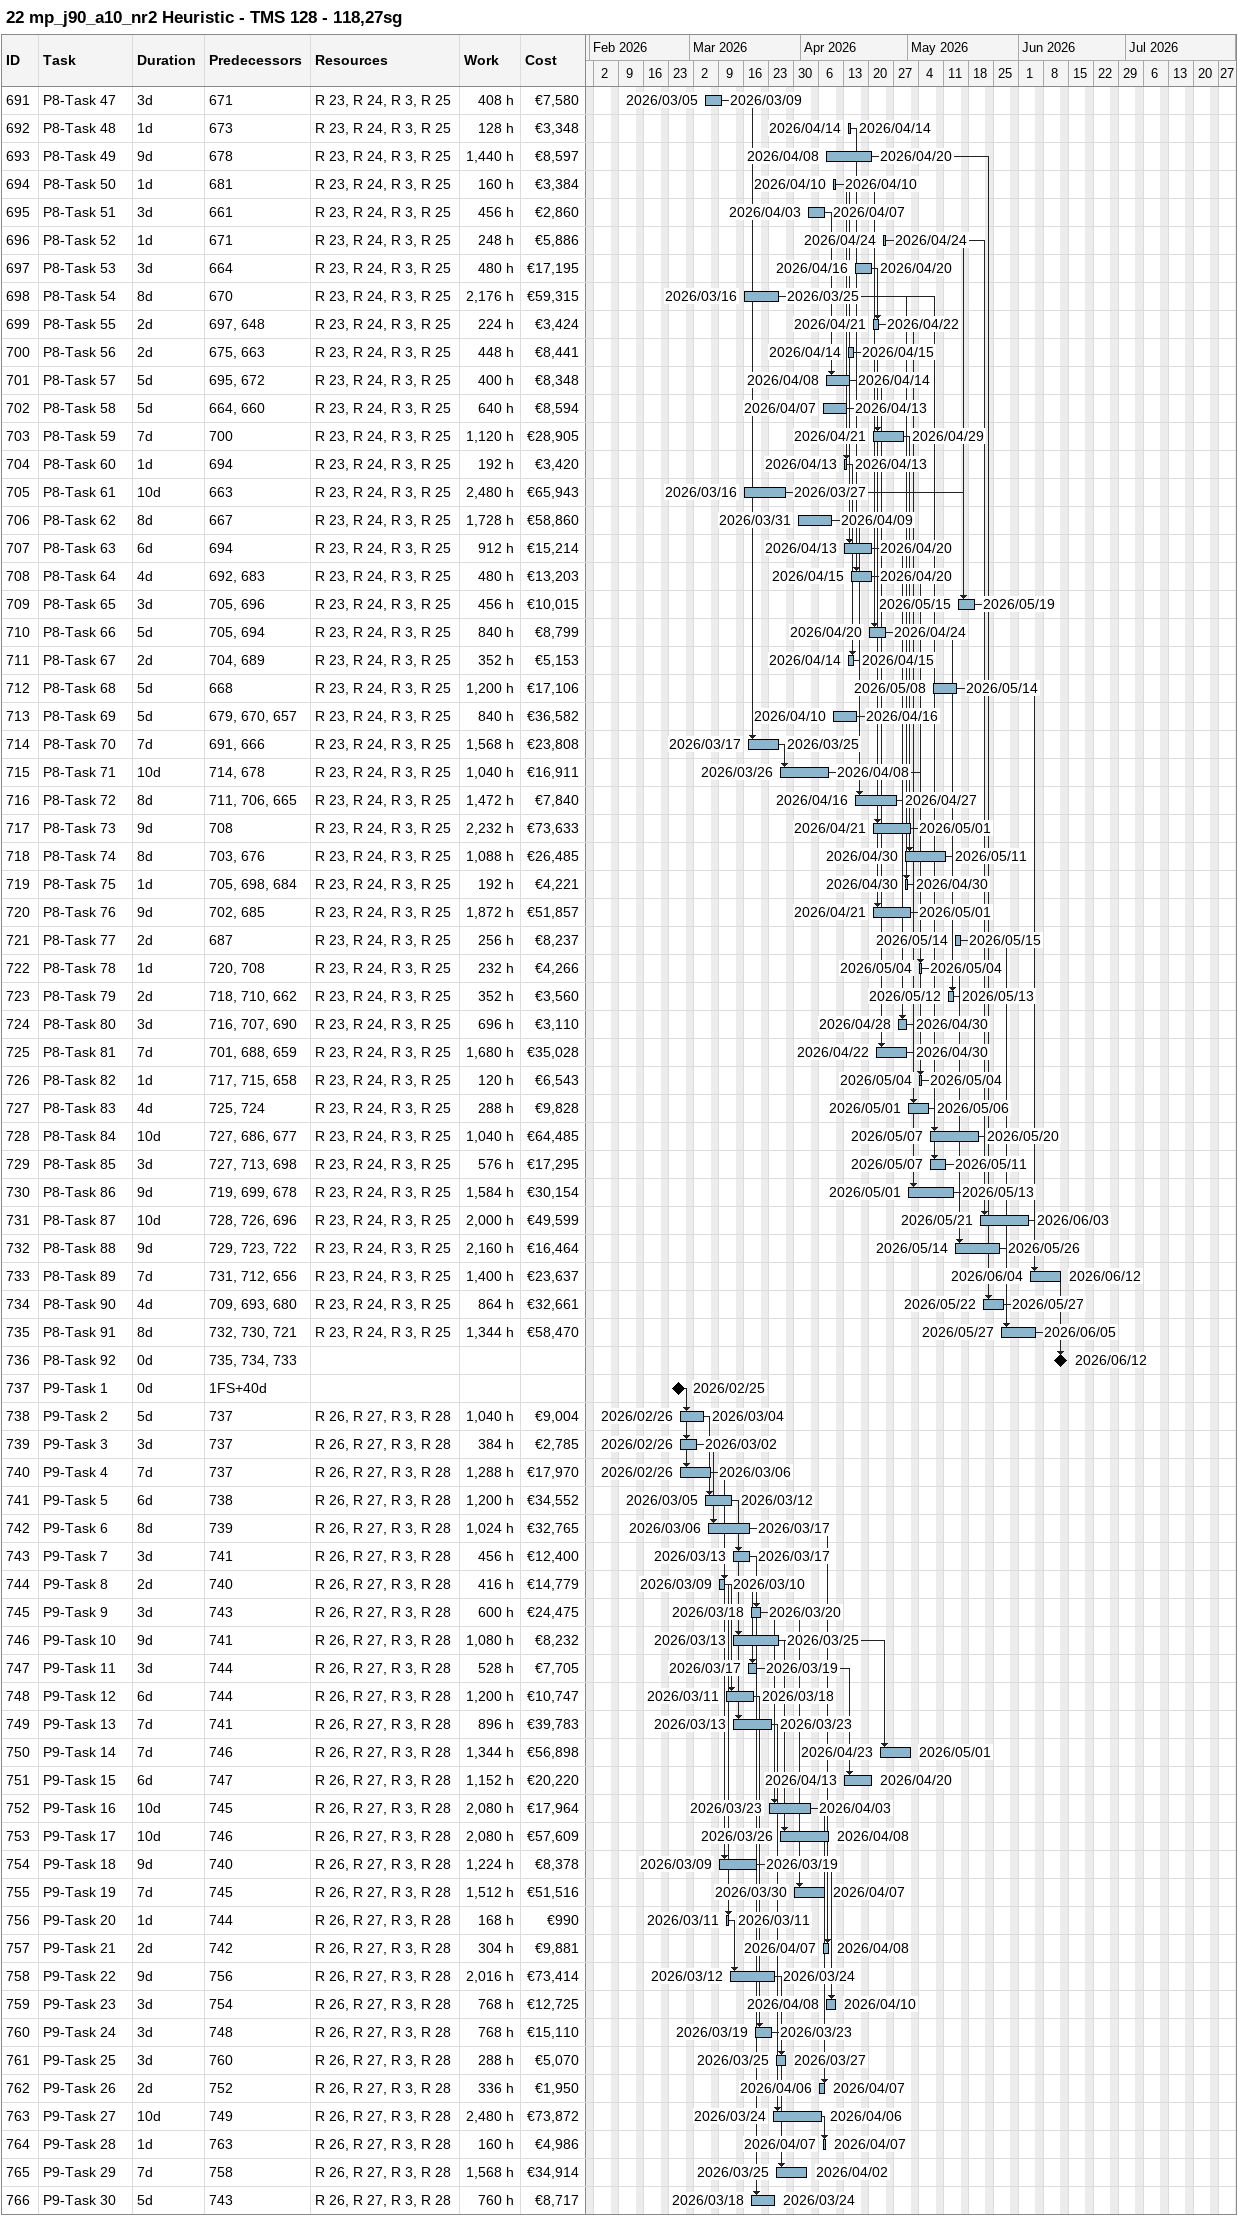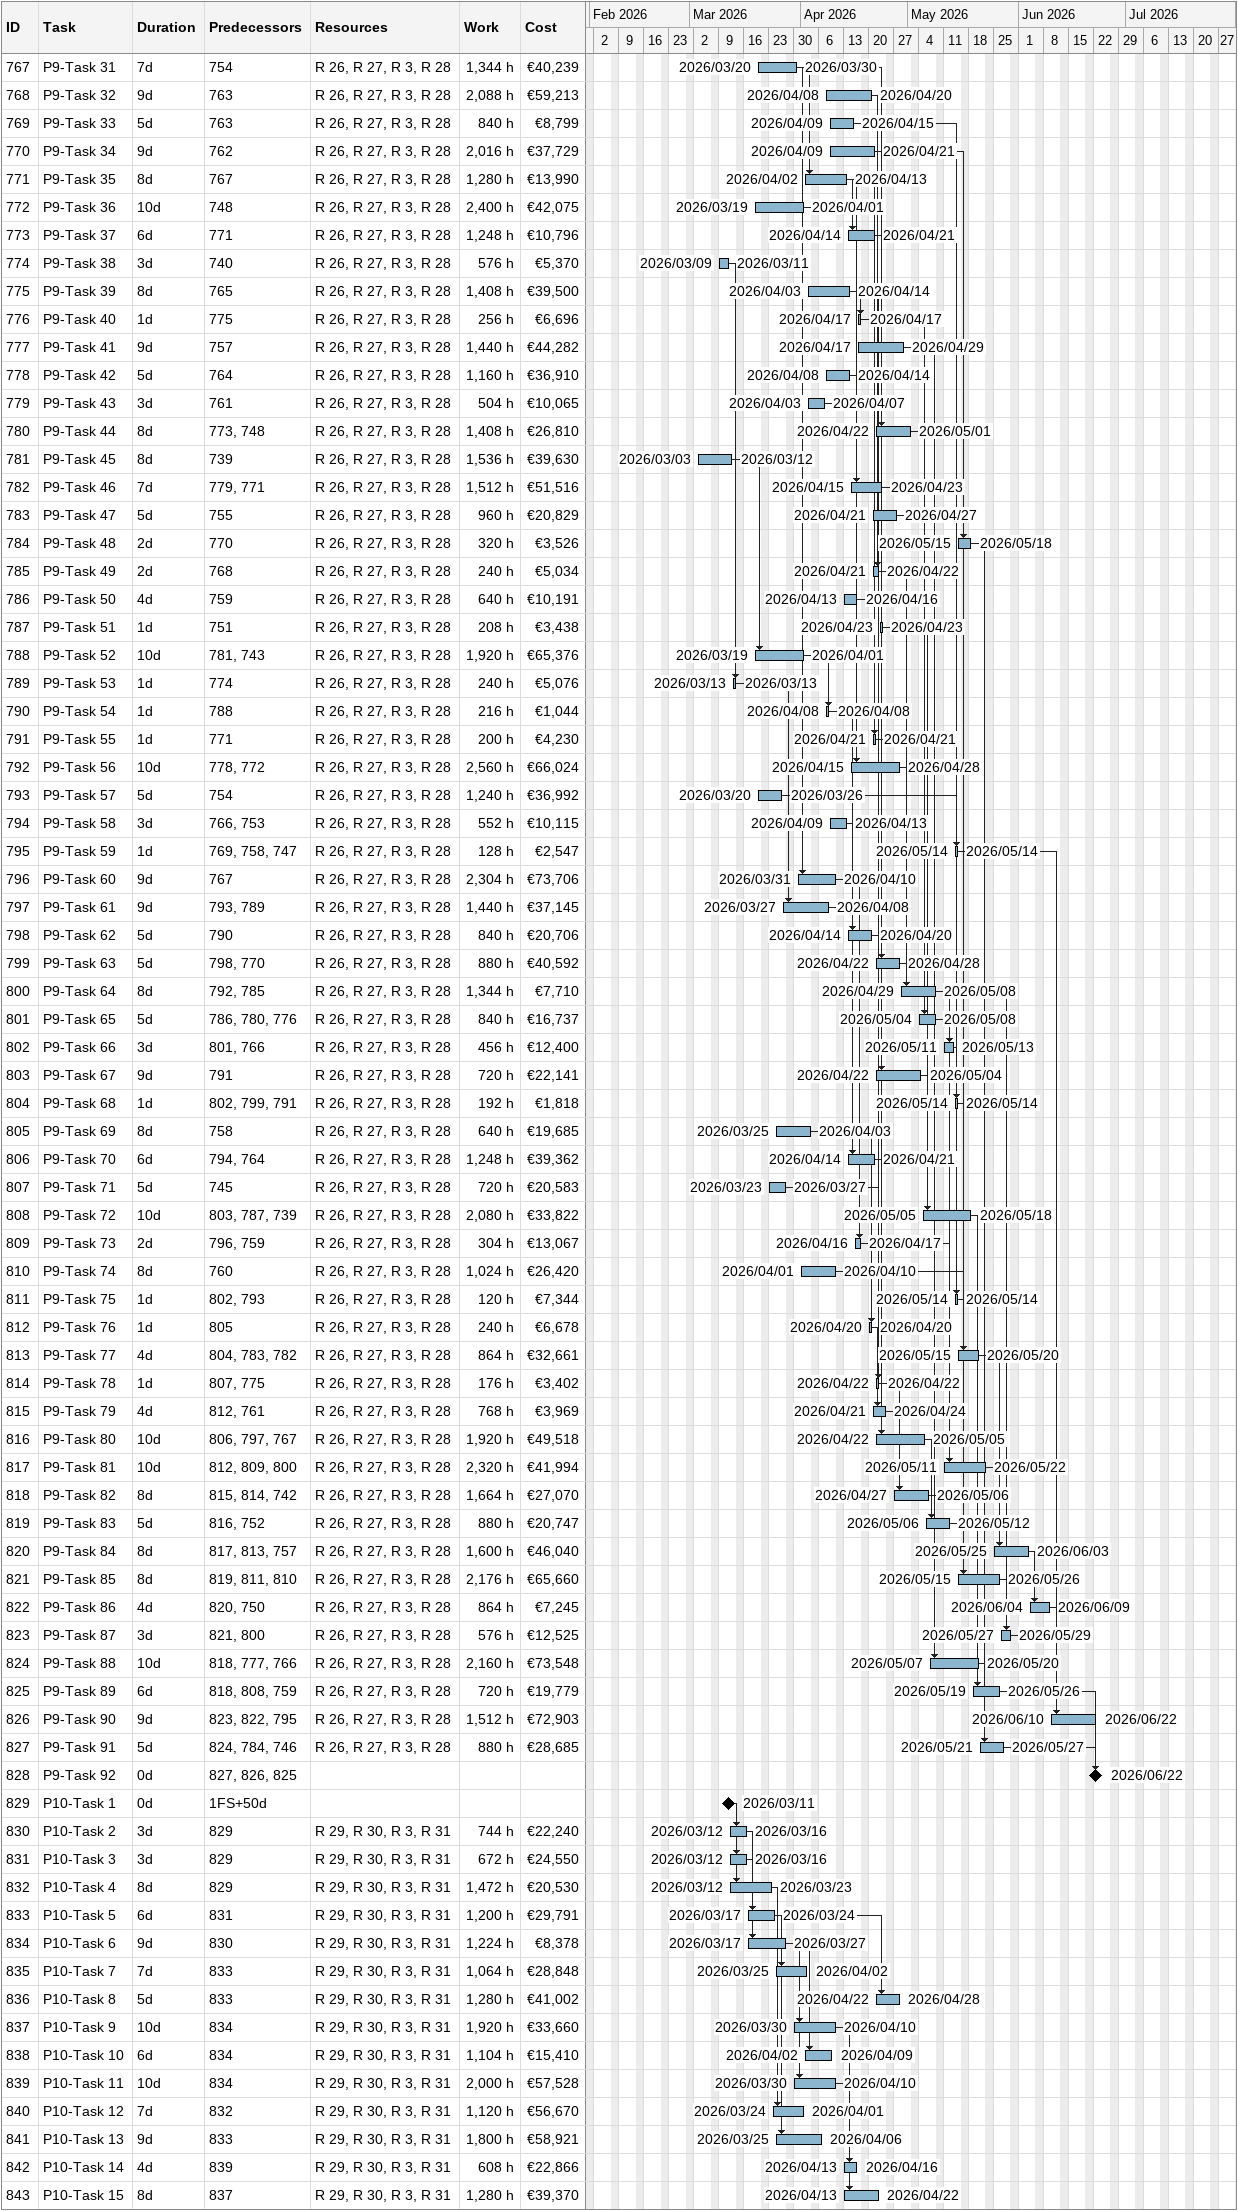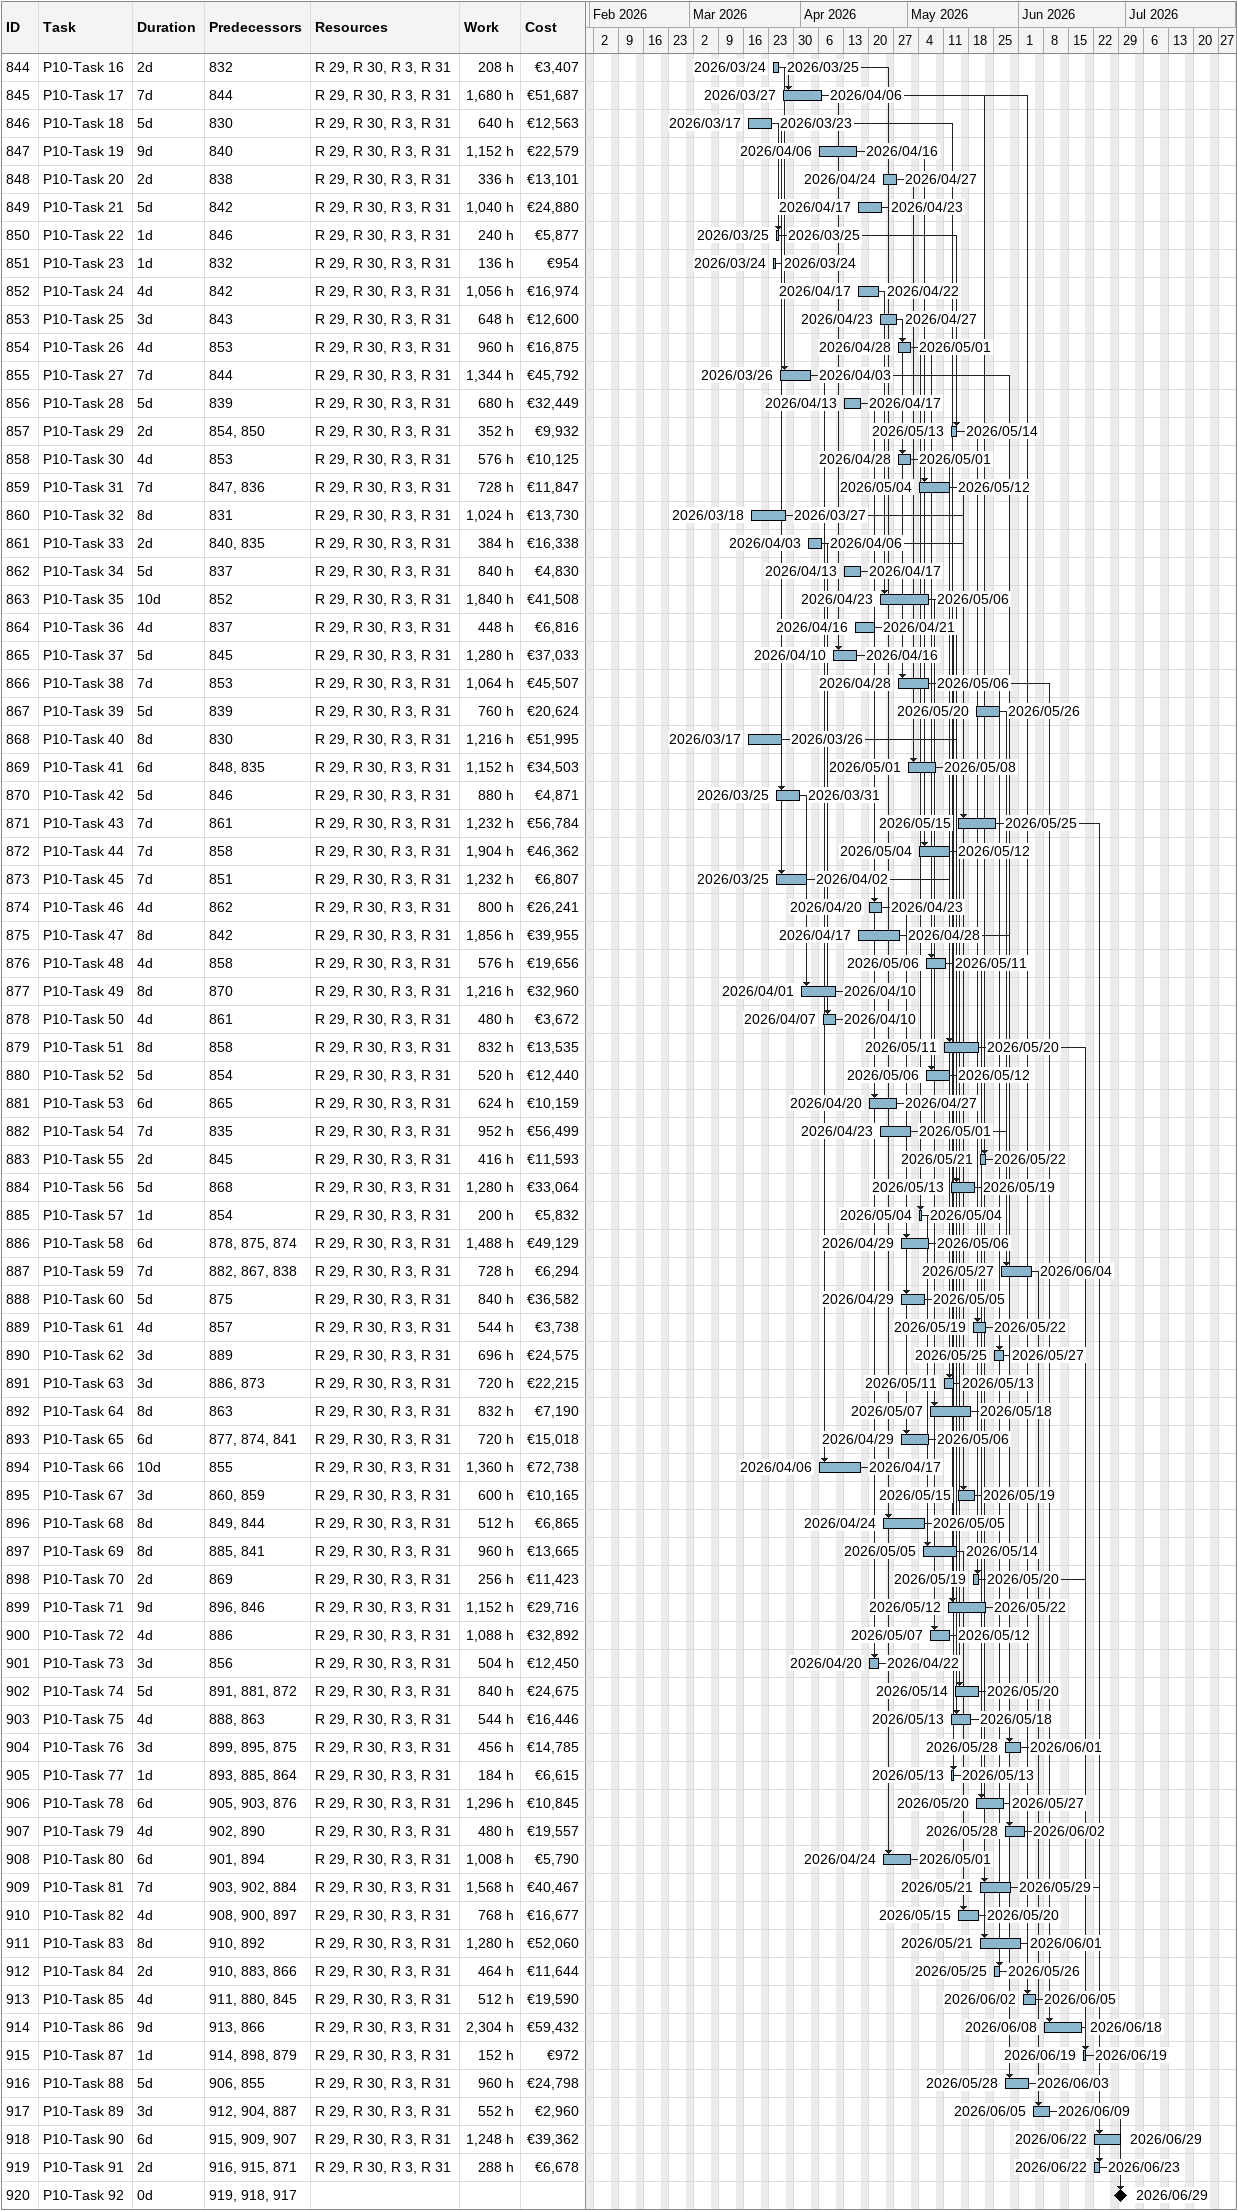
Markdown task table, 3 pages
22 mp_j90_a10_nr2 Heuristic - TMS 128 - 118,27sg

| ID | Task | Duration | Start | Finish | Predecessors | Resources | Work (h) | Cost (€) |
|---|---|---|---|---|---|---|---|---|
| 691 | P8-Task 47 | 3d | 2026-03-05 | 2026-03-09 | 671 | R 23, R 24, R 3, R 25 | 408 | 7580 |
| 692 | P8-Task 48 | 1d | 2026-04-14 | 2026-04-14 | 673 | R 23, R 24, R 3, R 25 | 128 | 3348 |
| 693 | P8-Task 49 | 9d | 2026-04-08 | 2026-04-20 | 678 | R 23, R 24, R 3, R 25 | 1440 | 8597 |
| 694 | P8-Task 50 | 1d | 2026-04-10 | 2026-04-10 | 681 | R 23, R 24, R 3, R 25 | 160 | 3384 |
| 695 | P8-Task 51 | 3d | 2026-04-03 | 2026-04-07 | 661 | R 23, R 24, R 3, R 25 | 456 | 2860 |
| 696 | P8-Task 52 | 1d | 2026-04-24 | 2026-04-24 | 671 | R 23, R 24, R 3, R 25 | 248 | 5886 |
| 697 | P8-Task 53 | 3d | 2026-04-16 | 2026-04-20 | 664 | R 23, R 24, R 3, R 25 | 480 | 17195 |
| 698 | P8-Task 54 | 8d | 2026-03-16 | 2026-03-25 | 670 | R 23, R 24, R 3, R 25 | 2176 | 59315 |
| 699 | P8-Task 55 | 2d | 2026-04-21 | 2026-04-22 | 697, 648 | R 23, R 24, R 3, R 25 | 224 | 3424 |
| 700 | P8-Task 56 | 2d | 2026-04-14 | 2026-04-15 | 675, 663 | R 23, R 24, R 3, R 25 | 448 | 8441 |
| 701 | P8-Task 57 | 5d | 2026-04-08 | 2026-04-14 | 695, 672 | R 23, R 24, R 3, R 25 | 400 | 8348 |
| 702 | P8-Task 58 | 5d | 2026-04-07 | 2026-04-13 | 664, 660 | R 23, R 24, R 3, R 25 | 640 | 8594 |
| 703 | P8-Task 59 | 7d | 2026-04-21 | 2026-04-29 | 700 | R 23, R 24, R 3, R 25 | 1120 | 28905 |
| 704 | P8-Task 60 | 1d | 2026-04-13 | 2026-04-13 | 694 | R 23, R 24, R 3, R 25 | 192 | 3420 |
| 705 | P8-Task 61 | 10d | 2026-03-16 | 2026-03-27 | 663 | R 23, R 24, R 3, R 25 | 2480 | 65943 |
| 706 | P8-Task 62 | 8d | 2026-03-31 | 2026-04-09 | 667 | R 23, R 24, R 3, R 25 | 1728 | 58860 |
| 707 | P8-Task 63 | 6d | 2026-04-13 | 2026-04-20 | 694 | R 23, R 24, R 3, R 25 | 912 | 15214 |
| 708 | P8-Task 64 | 4d | 2026-04-15 | 2026-04-20 | 692, 683 | R 23, R 24, R 3, R 25 | 480 | 13203 |
| 709 | P8-Task 65 | 3d | 2026-05-15 | 2026-05-19 | 705, 696 | R 23, R 24, R 3, R 25 | 456 | 10015 |
| 710 | P8-Task 66 | 5d | 2026-04-20 | 2026-04-24 | 705, 694 | R 23, R 24, R 3, R 25 | 840 | 8799 |
| 711 | P8-Task 67 | 2d | 2026-04-14 | 2026-04-15 | 704, 689 | R 23, R 24, R 3, R 25 | 352 | 5153 |
| 712 | P8-Task 68 | 5d | 2026-05-08 | 2026-05-14 | 668 | R 23, R 24, R 3, R 25 | 1200 | 17106 |
| 713 | P8-Task 69 | 5d | 2026-04-10 | 2026-04-16 | 679, 670, 657 | R 23, R 24, R 3, R 25 | 840 | 36582 |
| 714 | P8-Task 70 | 7d | 2026-03-17 | 2026-03-25 | 691, 666 | R 23, R 24, R 3, R 25 | 1568 | 23808 |
| 715 | P8-Task 71 | 10d | 2026-03-26 | 2026-04-08 | 714, 678 | R 23, R 24, R 3, R 25 | 1040 | 16911 |
| 716 | P8-Task 72 | 8d | 2026-04-16 | 2026-04-27 | 711, 706, 665 | R 23, R 24, R 3, R 25 | 1472 | 7840 |
| 717 | P8-Task 73 | 9d | 2026-04-21 | 2026-05-01 | 708 | R 23, R 24, R 3, R 25 | 2232 | 73633 |
| 718 | P8-Task 74 | 8d | 2026-04-30 | 2026-05-11 | 703, 676 | R 23, R 24, R 3, R 25 | 1088 | 26485 |
| 719 | P8-Task 75 | 1d | 2026-04-30 | 2026-04-30 | 705, 698, 684 | R 23, R 24, R 3, R 25 | 192 | 4221 |
| 720 | P8-Task 76 | 9d | 2026-04-21 | 2026-05-01 | 702, 685 | R 23, R 24, R 3, R 25 | 1872 | 51857 |
| 721 | P8-Task 77 | 2d | 2026-05-14 | 2026-05-15 | 687 | R 23, R 24, R 3, R 25 | 256 | 8237 |
| 722 | P8-Task 78 | 1d | 2026-05-04 | 2026-05-04 | 720, 708 | R 23, R 24, R 3, R 25 | 232 | 4266 |
| 723 | P8-Task 79 | 2d | 2026-05-12 | 2026-05-13 | 718, 710, 662 | R 23, R 24, R 3, R 25 | 352 | 3560 |
| 724 | P8-Task 80 | 3d | 2026-04-28 | 2026-04-30 | 716, 707, 690 | R 23, R 24, R 3, R 25 | 696 | 3110 |
| 725 | P8-Task 81 | 7d | 2026-04-22 | 2026-04-30 | 701, 688, 659 | R 23, R 24, R 3, R 25 | 1680 | 35028 |
| 726 | P8-Task 82 | 1d | 2026-05-04 | 2026-05-04 | 717, 715, 658 | R 23, R 24, R 3, R 25 | 120 | 6543 |
| 727 | P8-Task 83 | 4d | 2026-05-01 | 2026-05-06 | 725, 724 | R 23, R 24, R 3, R 25 | 288 | 9828 |
| 728 | P8-Task 84 | 10d | 2026-05-07 | 2026-05-20 | 727, 686, 677 | R 23, R 24, R 3, R 25 | 1040 | 64485 |
| 729 | P8-Task 85 | 3d | 2026-05-07 | 2026-05-11 | 727, 713, 698 | R 23, R 24, R 3, R 25 | 576 | 17295 |
| 730 | P8-Task 86 | 9d | 2026-05-01 | 2026-05-13 | 719, 699, 678 | R 23, R 24, R 3, R 25 | 1584 | 30154 |
| 731 | P8-Task 87 | 10d | 2026-05-21 | 2026-06-03 | 728, 726, 696 | R 23, R 24, R 3, R 25 | 2000 | 49599 |
| 732 | P8-Task 88 | 9d | 2026-05-14 | 2026-05-26 | 729, 723, 722 | R 23, R 24, R 3, R 25 | 2160 | 16464 |
| 733 | P8-Task 89 | 7d | 2026-06-04 | 2026-06-12 | 731, 712, 656 | R 23, R 24, R 3, R 25 | 1400 | 23637 |
| 734 | P8-Task 90 | 4d | 2026-05-22 | 2026-05-27 | 709, 693, 680 | R 23, R 24, R 3, R 25 | 864 | 32661 |
| 735 | P8-Task 91 | 8d | 2026-05-27 | 2026-06-05 | 732, 730, 721 | R 23, R 24, R 3, R 25 | 1344 | 58470 |
| 736 | P8-Task 92 | 0d | 2026-06-12 | 2026-06-12 | 735, 734, 733 |  |  |  |
| 737 | P9-Task 1 | 0d | 2026-02-25 | 2026-02-25 | 1FS+40d |  |  |  |
| 738 | P9-Task 2 | 5d | 2026-02-26 | 2026-03-04 | 737 | R 26, R 27, R 3, R 28 | 1040 | 9004 |
| 739 | P9-Task 3 | 3d | 2026-02-26 | 2026-03-02 | 737 | R 26, R 27, R 3, R 28 | 384 | 2785 |
| 740 | P9-Task 4 | 7d | 2026-02-26 | 2026-03-06 | 737 | R 26, R 27, R 3, R 28 | 1288 | 17970 |
| 741 | P9-Task 5 | 6d | 2026-03-05 | 2026-03-12 | 738 | R 26, R 27, R 3, R 28 | 1200 | 34552 |
| 742 | P9-Task 6 | 8d | 2026-03-06 | 2026-03-17 | 739 | R 26, R 27, R 3, R 28 | 1024 | 32765 |
| 743 | P9-Task 7 | 3d | 2026-03-13 | 2026-03-17 | 741 | R 26, R 27, R 3, R 28 | 456 | 12400 |
| 744 | P9-Task 8 | 2d | 2026-03-09 | 2026-03-10 | 740 | R 26, R 27, R 3, R 28 | 416 | 14779 |
| 745 | P9-Task 9 | 3d | 2026-03-18 | 2026-03-20 | 743 | R 26, R 27, R 3, R 28 | 600 | 24475 |
| 746 | P9-Task 10 | 9d | 2026-03-13 | 2026-03-25 | 741 | R 26, R 27, R 3, R 28 | 1080 | 8232 |
| 747 | P9-Task 11 | 3d | 2026-03-17 | 2026-03-19 | 744 | R 26, R 27, R 3, R 28 | 528 | 7705 |
| 748 | P9-Task 12 | 6d | 2026-03-11 | 2026-03-18 | 744 | R 26, R 27, R 3, R 28 | 1200 | 10747 |
| 749 | P9-Task 13 | 7d | 2026-03-13 | 2026-03-23 | 741 | R 26, R 27, R 3, R 28 | 896 | 39783 |
| 750 | P9-Task 14 | 7d | 2026-04-23 | 2026-05-01 | 746 | R 26, R 27, R 3, R 28 | 1344 | 56898 |
| 751 | P9-Task 15 | 6d | 2026-04-13 | 2026-04-20 | 747 | R 26, R 27, R 3, R 28 | 1152 | 20220 |
| 752 | P9-Task 16 | 10d | 2026-03-23 | 2026-04-03 | 745 | R 26, R 27, R 3, R 28 | 2080 | 17964 |
| 753 | P9-Task 17 | 10d | 2026-03-26 | 2026-04-08 | 746 | R 26, R 27, R 3, R 28 | 2080 | 57609 |
| 754 | P9-Task 18 | 9d | 2026-03-09 | 2026-03-19 | 740 | R 26, R 27, R 3, R 28 | 1224 | 8378 |
| 755 | P9-Task 19 | 7d | 2026-03-30 | 2026-04-07 | 745 | R 26, R 27, R 3, R 28 | 1512 | 51516 |
| 756 | P9-Task 20 | 1d | 2026-03-11 | 2026-03-11 | 744 | R 26, R 27, R 3, R 28 | 168 | 990 |
| 757 | P9-Task 21 | 2d | 2026-04-07 | 2026-04-08 | 742 | R 26, R 27, R 3, R 28 | 304 | 9881 |
| 758 | P9-Task 22 | 9d | 2026-03-12 | 2026-03-24 | 756 | R 26, R 27, R 3, R 28 | 2016 | 73414 |
| 759 | P9-Task 23 | 3d | 2026-04-08 | 2026-04-10 | 754 | R 26, R 27, R 3, R 28 | 768 | 12725 |
| 760 | P9-Task 24 | 3d | 2026-03-19 | 2026-03-23 | 748 | R 26, R 27, R 3, R 28 | 768 | 15110 |
| 761 | P9-Task 25 | 3d | 2026-03-25 | 2026-03-27 | 760 | R 26, R 27, R 3, R 28 | 288 | 5070 |
| 762 | P9-Task 26 | 2d | 2026-04-06 | 2026-04-07 | 752 | R 26, R 27, R 3, R 28 | 336 | 1950 |
| 763 | P9-Task 27 | 10d | 2026-03-24 | 2026-04-06 | 749 | R 26, R 27, R 3, R 28 | 2480 | 73872 |
| 764 | P9-Task 28 | 1d | 2026-04-07 | 2026-04-07 | 763 | R 26, R 27, R 3, R 28 | 160 | 4986 |
| 765 | P9-Task 29 | 7d | 2026-03-25 | 2026-04-02 | 758 | R 26, R 27, R 3, R 28 | 1568 | 34914 |
| 766 | P9-Task 30 | 5d | 2026-03-18 | 2026-03-24 | 743 | R 26, R 27, R 3, R 28 | 760 | 8717 |
| 767 | P9-Task 31 | 7d | 2026-03-20 | 2026-03-30 | 754 | R 26, R 27, R 3, R 28 | 1344 | 40239 |
| 768 | P9-Task 32 | 9d | 2026-04-08 | 2026-04-20 | 763 | R 26, R 27, R 3, R 28 | 2088 | 59213 |
| 769 | P9-Task 33 | 5d | 2026-04-09 | 2026-04-15 | 763 | R 26, R 27, R 3, R 28 | 840 | 8799 |
| 770 | P9-Task 34 | 9d | 2026-04-09 | 2026-04-21 | 762 | R 26, R 27, R 3, R 28 | 2016 | 37729 |
| 771 | P9-Task 35 | 8d | 2026-04-02 | 2026-04-13 | 767 | R 26, R 27, R 3, R 28 | 1280 | 13990 |
| 772 | P9-Task 36 | 10d | 2026-03-19 | 2026-04-01 | 748 | R 26, R 27, R 3, R 28 | 2400 | 42075 |
| 773 | P9-Task 37 | 6d | 2026-04-14 | 2026-04-21 | 771 | R 26, R 27, R 3, R 28 | 1248 | 10796 |
| 774 | P9-Task 38 | 3d | 2026-03-09 | 2026-03-11 | 740 | R 26, R 27, R 3, R 28 | 576 | 5370 |
| 775 | P9-Task 39 | 8d | 2026-04-03 | 2026-04-14 | 765 | R 26, R 27, R 3, R 28 | 1408 | 39500 |
| 776 | P9-Task 40 | 1d | 2026-04-17 | 2026-04-17 | 775 | R 26, R 27, R 3, R 28 | 256 | 6696 |
| 777 | P9-Task 41 | 9d | 2026-04-17 | 2026-04-29 | 757 | R 26, R 27, R 3, R 28 | 1440 | 44282 |
| 778 | P9-Task 42 | 5d | 2026-04-08 | 2026-04-14 | 764 | R 26, R 27, R 3, R 28 | 1160 | 36910 |
| 779 | P9-Task 43 | 3d | 2026-04-03 | 2026-04-07 | 761 | R 26, R 27, R 3, R 28 | 504 | 10065 |
| 780 | P9-Task 44 | 8d | 2026-04-22 | 2026-05-01 | 773, 748 | R 26, R 27, R 3, R 28 | 1408 | 26810 |
| 781 | P9-Task 45 | 8d | 2026-03-03 | 2026-03-12 | 739 | R 26, R 27, R 3, R 28 | 1536 | 39630 |
| 782 | P9-Task 46 | 7d | 2026-04-15 | 2026-04-23 | 779, 771 | R 26, R 27, R 3, R 28 | 1512 | 51516 |
| 783 | P9-Task 47 | 5d | 2026-04-21 | 2026-04-27 | 755 | R 26, R 27, R 3, R 28 | 960 | 20829 |
| 784 | P9-Task 48 | 2d | 2026-05-15 | 2026-05-18 | 770 | R 26, R 27, R 3, R 28 | 320 | 3526 |
| 785 | P9-Task 49 | 2d | 2026-04-21 | 2026-04-22 | 768 | R 26, R 27, R 3, R 28 | 240 | 5034 |
| 786 | P9-Task 50 | 4d | 2026-04-13 | 2026-04-16 | 759 | R 26, R 27, R 3, R 28 | 640 | 10191 |
| 787 | P9-Task 51 | 1d | 2026-04-23 | 2026-04-23 | 751 | R 26, R 27, R 3, R 28 | 208 | 3438 |
| 788 | P9-Task 52 | 10d | 2026-03-19 | 2026-04-01 | 781, 743 | R 26, R 27, R 3, R 28 | 1920 | 65376 |
| 789 | P9-Task 53 | 1d | 2026-03-13 | 2026-03-13 | 774 | R 26, R 27, R 3, R 28 | 240 | 5076 |
| 790 | P9-Task 54 | 1d | 2026-04-08 | 2026-04-08 | 788 | R 26, R 27, R 3, R 28 | 216 | 1044 |
| 791 | P9-Task 55 | 1d | 2026-04-21 | 2026-04-21 | 771 | R 26, R 27, R 3, R 28 | 200 | 4230 |
| 792 | P9-Task 56 | 10d | 2026-04-15 | 2026-04-28 | 778, 772 | R 26, R 27, R 3, R 28 | 2560 | 66024 |
| 793 | P9-Task 57 | 5d | 2026-03-20 | 2026-03-26 | 754 | R 26, R 27, R 3, R 28 | 1240 | 36992 |
| 794 | P9-Task 58 | 3d | 2026-04-09 | 2026-04-13 | 766, 753 | R 26, R 27, R 3, R 28 | 552 | 10115 |
| 795 | P9-Task 59 | 1d | 2026-05-14 | 2026-05-14 | 769, 758, 747 | R 26, R 27, R 3, R 28 | 128 | 2547 |
| 796 | P9-Task 60 | 9d | 2026-03-31 | 2026-04-10 | 767 | R 26, R 27, R 3, R 28 | 2304 | 73706 |
| 797 | P9-Task 61 | 9d | 2026-03-27 | 2026-04-08 | 793, 789 | R 26, R 27, R 3, R 28 | 1440 | 37145 |
| 798 | P9-Task 62 | 5d | 2026-04-14 | 2026-04-20 | 790 | R 26, R 27, R 3, R 28 | 840 | 20706 |
| 799 | P9-Task 63 | 5d | 2026-04-22 | 2026-04-28 | 798, 770 | R 26, R 27, R 3, R 28 | 880 | 40592 |
| 800 | P9-Task 64 | 8d | 2026-04-29 | 2026-05-08 | 792, 785 | R 26, R 27, R 3, R 28 | 1344 | 7710 |
| 801 | P9-Task 65 | 5d | 2026-05-04 | 2026-05-08 | 786, 780, 776 | R 26, R 27, R 3, R 28 | 840 | 16737 |
| 802 | P9-Task 66 | 3d | 2026-05-11 | 2026-05-13 | 801, 766 | R 26, R 27, R 3, R 28 | 456 | 12400 |
| 803 | P9-Task 67 | 9d | 2026-04-22 | 2026-05-04 | 791 | R 26, R 27, R 3, R 28 | 720 | 22141 |
| 804 | P9-Task 68 | 1d | 2026-05-14 | 2026-05-14 | 802, 799, 791 | R 26, R 27, R 3, R 28 | 192 | 1818 |
| 805 | P9-Task 69 | 8d | 2026-03-25 | 2026-04-03 | 758 | R 26, R 27, R 3, R 28 | 640 | 19685 |
| 806 | P9-Task 70 | 6d | 2026-04-14 | 2026-04-21 | 794, 764 | R 26, R 27, R 3, R 28 | 1248 | 39362 |
| 807 | P9-Task 71 | 5d | 2026-03-23 | 2026-03-27 | 745 | R 26, R 27, R 3, R 28 | 720 | 20583 |
| 808 | P9-Task 72 | 10d | 2026-05-05 | 2026-05-18 | 803, 787, 739 | R 26, R 27, R 3, R 28 | 2080 | 33822 |
| 809 | P9-Task 73 | 2d | 2026-04-16 | 2026-04-17 | 796, 759 | R 26, R 27, R 3, R 28 | 304 | 13067 |
| 810 | P9-Task 74 | 8d | 2026-04-01 | 2026-04-10 | 760 | R 26, R 27, R 3, R 28 | 1024 | 26420 |
| 811 | P9-Task 75 | 1d | 2026-05-14 | 2026-05-14 | 802, 793 | R 26, R 27, R 3, R 28 | 120 | 7344 |
| 812 | P9-Task 76 | 1d | 2026-04-20 | 2026-04-20 | 805 | R 26, R 27, R 3, R 28 | 240 | 6678 |
| 813 | P9-Task 77 | 4d | 2026-05-15 | 2026-05-20 | 804, 783, 782 | R 26, R 27, R 3, R 28 | 864 | 32661 |
| 814 | P9-Task 78 | 1d | 2026-04-22 | 2026-04-22 | 807, 775 | R 26, R 27, R 3, R 28 | 176 | 3402 |
| 815 | P9-Task 79 | 4d | 2026-04-21 | 2026-04-24 | 812, 761 | R 26, R 27, R 3, R 28 | 768 | 3969 |
| 816 | P9-Task 80 | 10d | 2026-04-22 | 2026-05-05 | 806, 797, 767 | R 26, R 27, R 3, R 28 | 1920 | 49518 |
| 817 | P9-Task 81 | 10d | 2026-05-11 | 2026-05-22 | 812, 809, 800 | R 26, R 27, R 3, R 28 | 2320 | 41994 |
| 818 | P9-Task 82 | 8d | 2026-04-27 | 2026-05-06 | 815, 814, 742 | R 26, R 27, R 3, R 28 | 1664 | 27070 |
| 819 | P9-Task 83 | 5d | 2026-05-06 | 2026-05-12 | 816, 752 | R 26, R 27, R 3, R 28 | 880 | 20747 |
| 820 | P9-Task 84 | 8d | 2026-05-25 | 2026-06-03 | 817, 813, 757 | R 26, R 27, R 3, R 28 | 1600 | 46040 |
| 821 | P9-Task 85 | 8d | 2026-05-15 | 2026-05-26 | 819, 811, 810 | R 26, R 27, R 3, R 28 | 2176 | 65660 |
| 822 | P9-Task 86 | 4d | 2026-06-04 | 2026-06-09 | 820, 750 | R 26, R 27, R 3, R 28 | 864 | 7245 |
| 823 | P9-Task 87 | 3d | 2026-05-27 | 2026-05-29 | 821, 800 | R 26, R 27, R 3, R 28 | 576 | 12525 |
| 824 | P9-Task 88 | 10d | 2026-05-07 | 2026-05-20 | 818, 777, 766 | R 26, R 27, R 3, R 28 | 2160 | 73548 |
| 825 | P9-Task 89 | 6d | 2026-05-19 | 2026-05-26 | 818, 808, 759 | R 26, R 27, R 3, R 28 | 720 | 19779 |
| 826 | P9-Task 90 | 9d | 2026-06-10 | 2026-06-22 | 823, 822, 795 | R 26, R 27, R 3, R 28 | 1512 | 72903 |
| 827 | P9-Task 91 | 5d | 2026-05-21 | 2026-05-27 | 824, 784, 746 | R 26, R 27, R 3, R 28 | 880 | 28685 |
| 828 | P9-Task 92 | 0d | 2026-06-22 | 2026-06-22 | 827, 826, 825 |  |  |  |
| 829 | P10-Task 1 | 0d | 2026-03-11 | 2026-03-11 | 1FS+50d |  |  |  |
| 830 | P10-Task 2 | 3d | 2026-03-12 | 2026-03-16 | 829 | R 29, R 30, R 3, R 31 | 744 | 22240 |
| 831 | P10-Task 3 | 3d | 2026-03-12 | 2026-03-16 | 829 | R 29, R 30, R 3, R 31 | 672 | 24550 |
| 832 | P10-Task 4 | 8d | 2026-03-12 | 2026-03-23 | 829 | R 29, R 30, R 3, R 31 | 1472 | 20530 |
| 833 | P10-Task 5 | 6d | 2026-03-17 | 2026-03-24 | 831 | R 29, R 30, R 3, R 31 | 1200 | 29791 |
| 834 | P10-Task 6 | 9d | 2026-03-17 | 2026-03-27 | 830 | R 29, R 30, R 3, R 31 | 1224 | 8378 |
| 835 | P10-Task 7 | 7d | 2026-03-25 | 2026-04-02 | 833 | R 29, R 30, R 3, R 31 | 1064 | 28848 |
| 836 | P10-Task 8 | 5d | 2026-04-22 | 2026-04-28 | 833 | R 29, R 30, R 3, R 31 | 1280 | 41002 |
| 837 | P10-Task 9 | 10d | 2026-03-30 | 2026-04-10 | 834 | R 29, R 30, R 3, R 31 | 1920 | 33660 |
| 838 | P10-Task 10 | 6d | 2026-04-02 | 2026-04-09 | 834 | R 29, R 30, R 3, R 31 | 1104 | 15410 |
| 839 | P10-Task 11 | 10d | 2026-03-30 | 2026-04-10 | 834 | R 29, R 30, R 3, R 31 | 2000 | 57528 |
| 840 | P10-Task 12 | 7d | 2026-03-24 | 2026-04-01 | 832 | R 29, R 30, R 3, R 31 | 1120 | 56670 |
| 841 | P10-Task 13 | 9d | 2026-03-25 | 2026-04-06 | 833 | R 29, R 30, R 3, R 31 | 1800 | 58921 |
| 842 | P10-Task 14 | 4d | 2026-04-13 | 2026-04-16 | 839 | R 29, R 30, R 3, R 31 | 608 | 22866 |
| 843 | P10-Task 15 | 8d | 2026-04-13 | 2026-04-22 | 837 | R 29, R 30, R 3, R 31 | 1280 | 39370 |
| 844 | P10-Task 16 | 2d | 2026-03-24 | 2026-03-25 | 832 | R 29, R 30, R 3, R 31 | 208 | 3407 |
| 845 | P10-Task 17 | 7d | 2026-03-27 | 2026-04-06 | 844 | R 29, R 30, R 3, R 31 | 1680 | 51687 |
| 846 | P10-Task 18 | 5d | 2026-03-17 | 2026-03-23 | 830 | R 29, R 30, R 3, R 31 | 640 | 12563 |
| 847 | P10-Task 19 | 9d | 2026-04-06 | 2026-04-16 | 840 | R 29, R 30, R 3, R 31 | 1152 | 22579 |
| 848 | P10-Task 20 | 2d | 2026-04-24 | 2026-04-27 | 838 | R 29, R 30, R 3, R 31 | 336 | 13101 |
| 849 | P10-Task 21 | 5d | 2026-04-17 | 2026-04-23 | 842 | R 29, R 30, R 3, R 31 | 1040 | 24880 |
| 850 | P10-Task 22 | 1d | 2026-03-25 | 2026-03-25 | 846 | R 29, R 30, R 3, R 31 | 240 | 5877 |
| 851 | P10-Task 23 | 1d | 2026-03-24 | 2026-03-24 | 832 | R 29, R 30, R 3, R 31 | 136 | 954 |
| 852 | P10-Task 24 | 4d | 2026-04-17 | 2026-04-22 | 842 | R 29, R 30, R 3, R 31 | 1056 | 16974 |
| 853 | P10-Task 25 | 3d | 2026-04-23 | 2026-04-27 | 843 | R 29, R 30, R 3, R 31 | 648 | 12600 |
| 854 | P10-Task 26 | 4d | 2026-04-28 | 2026-05-01 | 853 | R 29, R 30, R 3, R 31 | 960 | 16875 |
| 855 | P10-Task 27 | 7d | 2026-03-26 | 2026-04-03 | 844 | R 29, R 30, R 3, R 31 | 1344 | 45792 |
| 856 | P10-Task 28 | 5d | 2026-04-13 | 2026-04-17 | 839 | R 29, R 30, R 3, R 31 | 680 | 32449 |
| 857 | P10-Task 29 | 2d | 2026-05-13 | 2026-05-14 | 854, 850 | R 29, R 30, R 3, R 31 | 352 | 9932 |
| 858 | P10-Task 30 | 4d | 2026-04-28 | 2026-05-01 | 853 | R 29, R 30, R 3, R 31 | 576 | 10125 |
| 859 | P10-Task 31 | 7d | 2026-05-04 | 2026-05-12 | 847, 836 | R 29, R 30, R 3, R 31 | 728 | 11847 |
| 860 | P10-Task 32 | 8d | 2026-03-18 | 2026-03-27 | 831 | R 29, R 30, R 3, R 31 | 1024 | 13730 |
| 861 | P10-Task 33 | 2d | 2026-04-03 | 2026-04-06 | 840, 835 | R 29, R 30, R 3, R 31 | 384 | 16338 |
| 862 | P10-Task 34 | 5d | 2026-04-13 | 2026-04-17 | 837 | R 29, R 30, R 3, R 31 | 840 | 4830 |
| 863 | P10-Task 35 | 10d | 2026-04-23 | 2026-05-06 | 852 | R 29, R 30, R 3, R 31 | 1840 | 41508 |
| 864 | P10-Task 36 | 4d | 2026-04-16 | 2026-04-21 | 837 | R 29, R 30, R 3, R 31 | 448 | 6816 |
| 865 | P10-Task 37 | 5d | 2026-04-10 | 2026-04-16 | 845 | R 29, R 30, R 3, R 31 | 1280 | 37033 |
| 866 | P10-Task 38 | 7d | 2026-04-28 | 2026-05-06 | 853 | R 29, R 30, R 3, R 31 | 1064 | 45507 |
| 867 | P10-Task 39 | 5d | 2026-05-20 | 2026-05-26 | 839 | R 29, R 30, R 3, R 31 | 760 | 20624 |
| 868 | P10-Task 40 | 8d | 2026-03-17 | 2026-03-26 | 830 | R 29, R 30, R 3, R 31 | 1216 | 51995 |
| 869 | P10-Task 41 | 6d | 2026-05-01 | 2026-05-08 | 848, 835 | R 29, R 30, R 3, R 31 | 1152 | 34503 |
| 870 | P10-Task 42 | 5d | 2026-03-25 | 2026-03-31 | 846 | R 29, R 30, R 3, R 31 | 880 | 4871 |
| 871 | P10-Task 43 | 7d | 2026-05-15 | 2026-05-25 | 861 | R 29, R 30, R 3, R 31 | 1232 | 56784 |
| 872 | P10-Task 44 | 7d | 2026-05-04 | 2026-05-12 | 858 | R 29, R 30, R 3, R 31 | 1904 | 46362 |
| 873 | P10-Task 45 | 7d | 2026-03-25 | 2026-04-02 | 851 | R 29, R 30, R 3, R 31 | 1232 | 6807 |
| 874 | P10-Task 46 | 4d | 2026-04-20 | 2026-04-23 | 862 | R 29, R 30, R 3, R 31 | 800 | 26241 |
| 875 | P10-Task 47 | 8d | 2026-04-17 | 2026-04-28 | 842 | R 29, R 30, R 3, R 31 | 1856 | 39955 |
| 876 | P10-Task 48 | 4d | 2026-05-06 | 2026-05-11 | 858 | R 29, R 30, R 3, R 31 | 576 | 19656 |
| 877 | P10-Task 49 | 8d | 2026-04-01 | 2026-04-10 | 870 | R 29, R 30, R 3, R 31 | 1216 | 32960 |
| 878 | P10-Task 50 | 4d | 2026-04-07 | 2026-04-10 | 861 | R 29, R 30, R 3, R 31 | 480 | 3672 |
| 879 | P10-Task 51 | 8d | 2026-05-11 | 2026-05-20 | 858 | R 29, R 30, R 3, R 31 | 832 | 13535 |
| 880 | P10-Task 52 | 5d | 2026-05-06 | 2026-05-12 | 854 | R 29, R 30, R 3, R 31 | 520 | 12440 |
| 881 | P10-Task 53 | 6d | 2026-04-20 | 2026-04-27 | 865 | R 29, R 30, R 3, R 31 | 624 | 10159 |
| 882 | P10-Task 54 | 7d | 2026-04-23 | 2026-05-01 | 835 | R 29, R 30, R 3, R 31 | 952 | 56499 |
| 883 | P10-Task 55 | 2d | 2026-05-21 | 2026-05-22 | 845 | R 29, R 30, R 3, R 31 | 416 | 11593 |
| 884 | P10-Task 56 | 5d | 2026-05-13 | 2026-05-19 | 868 | R 29, R 30, R 3, R 31 | 1280 | 33064 |
| 885 | P10-Task 57 | 1d | 2026-05-04 | 2026-05-04 | 854 | R 29, R 30, R 3, R 31 | 200 | 5832 |
| 886 | P10-Task 58 | 6d | 2026-04-29 | 2026-05-06 | 878, 875, 874 | R 29, R 30, R 3, R 31 | 1488 | 49129 |
| 887 | P10-Task 59 | 7d | 2026-05-27 | 2026-06-04 | 882, 867, 838 | R 29, R 30, R 3, R 31 | 728 | 6294 |
| 888 | P10-Task 60 | 5d | 2026-04-29 | 2026-05-05 | 875 | R 29, R 30, R 3, R 31 | 840 | 36582 |
| 889 | P10-Task 61 | 4d | 2026-05-19 | 2026-05-22 | 857 | R 29, R 30, R 3, R 31 | 544 | 3738 |
| 890 | P10-Task 62 | 3d | 2026-05-25 | 2026-05-27 | 889 | R 29, R 30, R 3, R 31 | 696 | 24575 |
| 891 | P10-Task 63 | 3d | 2026-05-11 | 2026-05-13 | 886, 873 | R 29, R 30, R 3, R 31 | 720 | 22215 |
| 892 | P10-Task 64 | 8d | 2026-05-07 | 2026-05-18 | 863 | R 29, R 30, R 3, R 31 | 832 | 7190 |
| 893 | P10-Task 65 | 6d | 2026-04-29 | 2026-05-06 | 877, 874, 841 | R 29, R 30, R 3, R 31 | 720 | 15018 |
| 894 | P10-Task 66 | 10d | 2026-04-06 | 2026-04-17 | 855 | R 29, R 30, R 3, R 31 | 1360 | 72738 |
| 895 | P10-Task 67 | 3d | 2026-05-15 | 2026-05-19 | 860, 859 | R 29, R 30, R 3, R 31 | 600 | 10165 |
| 896 | P10-Task 68 | 8d | 2026-04-24 | 2026-05-05 | 849, 844 | R 29, R 30, R 3, R 31 | 512 | 6865 |
| 897 | P10-Task 69 | 8d | 2026-05-05 | 2026-05-14 | 885, 841 | R 29, R 30, R 3, R 31 | 960 | 13665 |
| 898 | P10-Task 70 | 2d | 2026-05-19 | 2026-05-20 | 869 | R 29, R 30, R 3, R 31 | 256 | 11423 |
| 899 | P10-Task 71 | 9d | 2026-05-12 | 2026-05-22 | 896, 846 | R 29, R 30, R 3, R 31 | 1152 | 29716 |
| 900 | P10-Task 72 | 4d | 2026-05-07 | 2026-05-12 | 886 | R 29, R 30, R 3, R 31 | 1088 | 32892 |
| 901 | P10-Task 73 | 3d | 2026-04-20 | 2026-04-22 | 856 | R 29, R 30, R 3, R 31 | 504 | 12450 |
| 902 | P10-Task 74 | 5d | 2026-05-14 | 2026-05-20 | 891, 881, 872 | R 29, R 30, R 3, R 31 | 840 | 24675 |
| 903 | P10-Task 75 | 4d | 2026-05-13 | 2026-05-18 | 888, 863 | R 29, R 30, R 3, R 31 | 544 | 16446 |
| 904 | P10-Task 76 | 3d | 2026-05-28 | 2026-06-01 | 899, 895, 875 | R 29, R 30, R 3, R 31 | 456 | 14785 |
| 905 | P10-Task 77 | 1d | 2026-05-13 | 2026-05-13 | 893, 885, 864 | R 29, R 30, R 3, R 31 | 184 | 6615 |
| 906 | P10-Task 78 | 6d | 2026-05-20 | 2026-05-27 | 905, 903, 876 | R 29, R 30, R 3, R 31 | 1296 | 10845 |
| 907 | P10-Task 79 | 4d | 2026-05-28 | 2026-06-02 | 902, 890 | R 29, R 30, R 3, R 31 | 480 | 19557 |
| 908 | P10-Task 80 | 6d | 2026-04-24 | 2026-05-01 | 901, 894 | R 29, R 30, R 3, R 31 | 1008 | 5790 |
| 909 | P10-Task 81 | 7d | 2026-05-21 | 2026-05-29 | 903, 902, 884 | R 29, R 30, R 3, R 31 | 1568 | 40467 |
| 910 | P10-Task 82 | 4d | 2026-05-15 | 2026-05-20 | 908, 900, 897 | R 29, R 30, R 3, R 31 | 768 | 16677 |
| 911 | P10-Task 83 | 8d | 2026-05-21 | 2026-06-01 | 910, 892 | R 29, R 30, R 3, R 31 | 1280 | 52060 |
| 912 | P10-Task 84 | 2d | 2026-05-25 | 2026-05-26 | 910, 883, 866 | R 29, R 30, R 3, R 31 | 464 | 11644 |
| 913 | P10-Task 85 | 4d | 2026-06-02 | 2026-06-05 | 911, 880, 845 | R 29, R 30, R 3, R 31 | 512 | 19590 |
| 914 | P10-Task 86 | 9d | 2026-06-08 | 2026-06-18 | 913, 866 | R 29, R 30, R 3, R 31 | 2304 | 59432 |
| 915 | P10-Task 87 | 1d | 2026-06-19 | 2026-06-19 | 914, 898, 879 | R 29, R 30, R 3, R 31 | 152 | 972 |
| 916 | P10-Task 88 | 5d | 2026-05-28 | 2026-06-03 | 906, 855 | R 29, R 30, R 3, R 31 | 960 | 24798 |
| 917 | P10-Task 89 | 3d | 2026-06-05 | 2026-06-09 | 912, 904, 887 | R 29, R 30, R 3, R 31 | 552 | 2960 |
| 918 | P10-Task 90 | 6d | 2026-06-22 | 2026-06-29 | 915, 909, 907 | R 29, R 30, R 3, R 31 | 1248 | 39362 |
| 919 | P10-Task 91 | 2d | 2026-06-22 | 2026-06-23 | 916, 915, 871 | R 29, R 30, R 3, R 31 | 288 | 6678 |
| 920 | P10-Task 92 | 0d | 2026-06-29 | 2026-06-29 | 919, 918, 917 |  |  |  |
